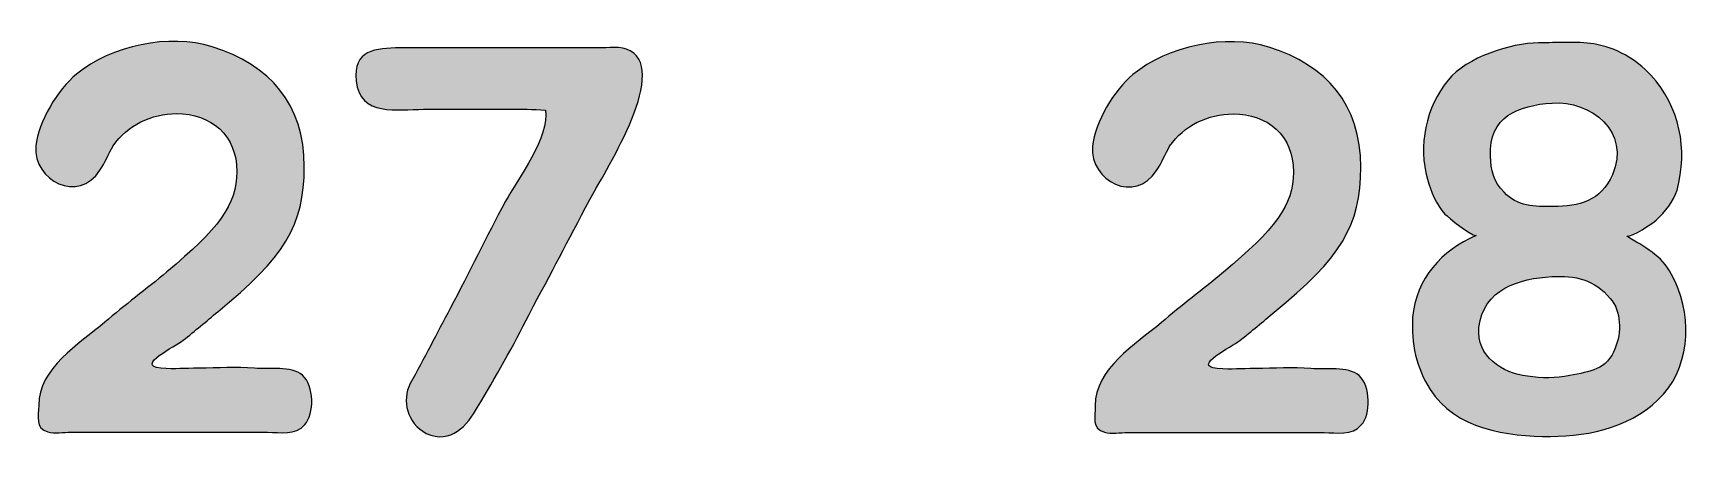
# Model space of a CAD drawing. Header units: millimetres. Extents: x 28 to 183, y 96 to 201.
# Drawn here: x 168.07 to 183.04, y 110.33 to 114.04 of the extents above; entities that cross this region are included whole.
import ezdxf

# ---------------------------------------------------------------- set-up
doc = ezdxf.new("R2010")
doc.units = ezdxf.units.MM
doc.header["$MEASUREMENT"] = 0
doc.layers.add('Layer 1', color=7, linetype='Continuous', lineweight=0)

# ---------------------------------------------------------------- blocks, each defined once
blk = doc.blocks.new('Block_0')
at = {"layer": 'Layer 1', "true_color": 0x010101, "transparency": 33554687}
h = blk.add_hatch(color=18, dxfattribs=at)
h.dxf.hatch_style = 2
edge = h.paths.add_edge_path()
edge.add_spline(control_points=[(168.096, 113.025), (168.116, 113.243), (168.294, 113.534), (168.462, 113.673), (168.773, 113.93), (169.302, 114.043), (169.687, 113.92), (170.211, 113.757), (170.518, 113.401), (170.518, 112.838), (170.518, 112.304), (170.335, 112.017), (169.737, 111.528), (169.638, 111.444), (169.529, 111.355), (169.426, 111.271), (169.356, 111.217), (168.986, 111.039), (169.223, 111.019), (169.366, 111.009), (169.426, 111.019), (169.569, 111.019), (169.737, 111.019), (169.905, 111.034), (170.068, 111.019), (170.201, 111.009), (170.399, 111.044), (170.503, 110.955), (170.607, 110.866), (170.611, 110.604), (170.523, 110.51), (170.438, 110.411), (170.3, 110.441), (170.187, 110.441), (170.187, 110.441), (168.412, 110.441), (168.412, 110.441), (168.348, 110.441), (168.264, 110.426), (168.205, 110.446), (168.086, 110.475), (168.121, 110.584), (168.121, 110.683), (168.121, 111.019), (168.482, 111.236), (168.719, 111.434), (168.892, 111.587), (169.099, 111.735), (169.277, 111.889), (169.742, 112.274), (169.91, 112.492), (169.91, 112.793), (169.91, 113.124), (169.677, 113.317), (169.366, 113.317), (169.139, 113.317), (168.922, 113.213), (168.793, 113.025), (168.753, 112.956), (168.719, 112.872), (168.674, 112.808), (168.482, 112.502), (168.071, 112.709), (168.096, 113.025)], knot_values=[0, 0, 0, 0, 1, 1, 1, 2, 2, 2, 3, 3, 3, 4, 4, 4, 5, 5, 5, 6, 6, 6, 7, 7, 7, 8, 8, 8, 9, 9, 9, 10, 10, 10, 11, 11, 11, 12, 12, 12, 13, 13, 13, 14, 14, 14, 15, 15, 15, 16, 16, 16, 17, 17, 17, 18, 18, 18, 19, 19, 19, 20, 20, 20, 21, 21, 21, 21], degree=3, periodic=0)
h = blk.add_hatch(color=18, dxfattribs=at)
h.dxf.hatch_style = 2
edge = h.paths.add_edge_path()
edge.add_spline(control_points=[(171.381, 113.91), (171.381, 113.91), (173.17, 113.91), (173.17, 113.91), (173.259, 113.91), (173.377, 113.93), (173.461, 113.885), (173.817, 113.682), (173.204, 112.754), (173.096, 112.541), (172.888, 112.151), (172.755, 111.894), (172.547, 111.503), (172.414, 111.236), (172.236, 110.925), (172.082, 110.668), (171.989, 110.505), (171.845, 110.327), (171.618, 110.431), (171.445, 110.525), (171.396, 110.727), (171.475, 110.881), (171.598, 111.103), (171.717, 111.335), (171.835, 111.558), (172.014, 111.894), (172.157, 112.195), (172.335, 112.526), (172.443, 112.724), (172.74, 113.119), (172.695, 113.347), (172.463, 113.366), (172.295, 113.356), (172.073, 113.356), (172.073, 113.356), (171.593, 113.356), (171.593, 113.356), (171.361, 113.356), (171.02, 113.287), (170.986, 113.613), (170.971, 113.752), (171.015, 113.826), (171.089, 113.865), (171.169, 113.905), (171.272, 113.91), (171.381, 113.91)], knot_values=[0, 0, 0, 0, 1, 1, 1, 2, 2, 2, 3, 3, 3, 4, 4, 4, 5, 5, 5, 6, 6, 6, 7, 7, 7, 8, 8, 8, 9, 9, 9, 10, 10, 10, 11, 11, 11, 12, 12, 12, 13, 13, 13, 14, 14, 14, 15, 15, 15, 15], degree=3, periodic=0)
h = blk.add_hatch(color=18, dxfattribs=at)
h.dxf.hatch_style = 2
edge = h.paths.add_edge_path()
edge.add_spline(control_points=[(177.633, 113.022), (177.652, 113.24), (177.83, 113.531), (177.998, 113.67), (178.31, 113.927), (178.838, 114.04), (179.224, 113.917), (179.747, 113.754), (180.054, 113.398), (180.054, 112.834), (180.054, 112.301), (179.871, 112.014), (179.273, 111.525), (179.174, 111.441), (179.066, 111.352), (178.962, 111.268), (178.893, 111.214), (178.522, 111.036), (178.759, 111.016), (178.902, 111.006), (178.962, 111.016), (179.105, 111.016), (179.273, 111.016), (179.441, 111.031), (179.604, 111.016), (179.738, 111.006), (179.935, 111.041), (180.039, 110.952), (180.143, 110.863), (180.148, 110.601), (180.059, 110.507), (179.975, 110.408), (179.836, 110.438), (179.723, 110.438), (179.723, 110.438), (177.949, 110.438), (177.949, 110.438), (177.885, 110.438), (177.801, 110.423), (177.741, 110.443), (177.623, 110.472), (177.657, 110.581), (177.657, 110.68), (177.657, 111.016), (178.018, 111.233), (178.255, 111.431), (178.428, 111.584), (178.636, 111.732), (178.814, 111.886), (179.278, 112.271), (179.446, 112.489), (179.446, 112.79), (179.446, 113.121), (179.214, 113.314), (178.902, 113.314), (178.675, 113.314), (178.458, 113.21), (178.329, 113.022), (178.29, 112.953), (178.255, 112.869), (178.211, 112.805), (178.018, 112.498), (177.608, 112.706), (177.633, 113.022)], knot_values=[0, 0, 0, 0, 1, 1, 1, 2, 2, 2, 3, 3, 3, 4, 4, 4, 5, 5, 5, 6, 6, 6, 7, 7, 7, 8, 8, 8, 9, 9, 9, 10, 10, 10, 11, 11, 11, 12, 12, 12, 13, 13, 13, 14, 14, 14, 15, 15, 15, 16, 16, 16, 17, 17, 17, 18, 18, 18, 19, 19, 19, 20, 20, 20, 21, 21, 21, 21], degree=3, periodic=0)
h = blk.add_hatch(color=18, dxfattribs=at)
h.dxf.hatch_style = 2
edge = h.paths.add_edge_path()
edge.add_spline(control_points=[(180.68, 110.828), (180.557, 111.016), (180.507, 111.248), (180.522, 111.476), (180.552, 111.831), (180.784, 112.083), (181.095, 112.217), (181.041, 112.217), (180.848, 112.38), (180.813, 112.41), (180.735, 112.493), (180.69, 112.617), (180.655, 112.726), (180.572, 113.022), (180.64, 113.378), (180.843, 113.62), (181.011, 113.828), (181.407, 113.951), (181.658, 113.956), (181.827, 113.956), (181.995, 113.971), (182.158, 113.946), (182.36, 113.912), (182.538, 113.808), (182.672, 113.665), (182.934, 113.378), (183.008, 112.997), (182.909, 112.627), (182.874, 112.523), (182.805, 112.434), (182.721, 112.355), (182.686, 112.325), (182.504, 112.202), (182.454, 112.212), (182.612, 112.113), (182.771, 112.039), (182.859, 111.866), (183.042, 111.53), (183.042, 111.075), (182.785, 110.784), (182.533, 110.497), (182.128, 110.403), (181.767, 110.403), (181.377, 110.403), (180.907, 110.467), (180.68, 110.828)], knot_values=[0, 0, 0, 0, 1, 1, 1, 2, 2, 2, 3, 3, 3, 4, 4, 4, 5, 5, 5, 6, 6, 6, 7, 7, 7, 8, 8, 8, 9, 9, 9, 10, 10, 10, 11, 11, 11, 12, 12, 12, 13, 13, 13, 14, 14, 14, 15, 15, 15, 15], degree=3, periodic=0)
edge = h.paths.add_edge_path()
edge.add_spline(control_points=[(181.12, 111.387), (181.095, 111.125), (181.332, 110.972), (181.56, 110.947), (181.683, 110.927), (181.817, 110.927), (181.94, 110.952), (182.123, 110.991), (182.276, 111.001), (182.35, 111.199), (182.41, 111.337), (182.405, 111.54), (182.306, 111.649), (182.162, 111.821), (181.99, 111.856), (181.777, 111.846), (181.486, 111.831), (181.159, 111.732), (181.12, 111.387)], knot_values=[0, 0, 0, 0, 1, 1, 1, 2, 2, 2, 3, 3, 3, 4, 4, 4, 5, 5, 5, 6, 6, 6, 6], degree=3, periodic=0)
edge.add_line((181.12, 111.387), (181.12, 111.387))
edge = h.paths.add_edge_path()
edge.add_spline(control_points=[(181.224, 112.933), (181.229, 112.81), (181.253, 112.701), (181.347, 112.607), (181.461, 112.479), (181.629, 112.474), (181.787, 112.479), (182.029, 112.479), (182.217, 112.528), (182.326, 112.765), (182.494, 113.151), (182.128, 113.437), (181.782, 113.413), (181.476, 113.393), (181.209, 113.289), (181.224, 112.933)], knot_values=[0, 0, 0, 0, 1, 1, 1, 2, 2, 2, 3, 3, 3, 4, 4, 4, 5, 5, 5, 5], degree=3, periodic=0)
edge.add_line((181.224, 112.933), (181.224, 112.933))
at = {"layer": 'Layer 1', "color": 18, "lineweight": 25, "true_color": 0x010101}
for points, knots in [([(168.096, 113.025), (168.116, 113.243), (168.294, 113.534), (168.462, 113.673), (168.773, 113.93), (169.302, 114.043), (169.687, 113.92), (170.211, 113.757), (170.518, 113.401), (170.518, 112.838), (170.518, 112.304), (170.335, 112.017), (169.737, 111.528), (169.638, 111.444), (169.529, 111.355), (169.426, 111.271), (169.356, 111.217), (168.986, 111.039), (169.223, 111.019), (169.366, 111.009), (169.426, 111.019), (169.569, 111.019), (169.737, 111.019), (169.905, 111.034), (170.068, 111.019), (170.201, 111.009), (170.399, 111.044), (170.503, 110.955), (170.607, 110.866), (170.611, 110.604), (170.523, 110.51), (170.438, 110.411), (170.3, 110.441), (170.187, 110.441), (170.187, 110.441), (168.412, 110.441), (168.412, 110.441), (168.348, 110.441), (168.264, 110.426), (168.205, 110.446), (168.086, 110.475), (168.121, 110.584), (168.121, 110.683), (168.121, 111.019), (168.482, 111.236), (168.719, 111.434), (168.892, 111.587), (169.099, 111.735), (169.277, 111.889), (169.742, 112.274), (169.91, 112.492), (169.91, 112.793), (169.91, 113.124), (169.677, 113.317), (169.366, 113.317), (169.139, 113.317), (168.922, 113.213), (168.793, 113.025), (168.753, 112.956), (168.719, 112.872), (168.674, 112.808), (168.482, 112.502), (168.071, 112.709), (168.096, 113.025)], [0, 0, 0, 0, 1, 1, 1, 2, 2, 2, 3, 3, 3, 4, 4, 4, 5, 5, 5, 6, 6, 6, 7, 7, 7, 8, 8, 8, 9, 9, 9, 10, 10, 10, 11, 11, 11, 12, 12, 12, 13, 13, 13, 14, 14, 14, 15, 15, 15, 16, 16, 16, 17, 17, 17, 18, 18, 18, 19, 19, 19, 20, 20, 20, 21, 21, 21, 21]), ([(171.381, 113.91), (171.381, 113.91), (173.17, 113.91), (173.17, 113.91), (173.259, 113.91), (173.377, 113.93), (173.461, 113.885), (173.817, 113.682), (173.204, 112.754), (173.096, 112.541), (172.888, 112.151), (172.755, 111.894), (172.547, 111.503), (172.414, 111.236), (172.236, 110.925), (172.082, 110.668), (171.989, 110.505), (171.845, 110.327), (171.618, 110.431), (171.445, 110.525), (171.396, 110.727), (171.475, 110.881), (171.598, 111.103), (171.717, 111.335), (171.835, 111.558), (172.014, 111.894), (172.157, 112.195), (172.335, 112.526), (172.443, 112.724), (172.74, 113.119), (172.695, 113.347), (172.463, 113.366), (172.295, 113.356), (172.073, 113.356), (172.073, 113.356), (171.593, 113.356), (171.593, 113.356), (171.361, 113.356), (171.02, 113.287), (170.986, 113.613), (170.971, 113.752), (171.015, 113.826), (171.089, 113.865), (171.169, 113.905), (171.272, 113.91), (171.381, 113.91)], [0, 0, 0, 0, 1, 1, 1, 2, 2, 2, 3, 3, 3, 4, 4, 4, 5, 5, 5, 6, 6, 6, 7, 7, 7, 8, 8, 8, 9, 9, 9, 10, 10, 10, 11, 11, 11, 12, 12, 12, 13, 13, 13, 14, 14, 14, 15, 15, 15, 15]), ([(177.633, 113.022), (177.652, 113.24), (177.83, 113.531), (177.998, 113.67), (178.31, 113.927), (178.838, 114.04), (179.224, 113.917), (179.747, 113.754), (180.054, 113.398), (180.054, 112.834), (180.054, 112.301), (179.871, 112.014), (179.273, 111.525), (179.174, 111.441), (179.066, 111.352), (178.962, 111.268), (178.893, 111.214), (178.522, 111.036), (178.759, 111.016), (178.902, 111.006), (178.962, 111.016), (179.105, 111.016), (179.273, 111.016), (179.441, 111.031), (179.604, 111.016), (179.738, 111.006), (179.935, 111.041), (180.039, 110.952), (180.143, 110.863), (180.148, 110.601), (180.059, 110.507), (179.975, 110.408), (179.836, 110.438), (179.723, 110.438), (179.723, 110.438), (177.949, 110.438), (177.949, 110.438), (177.885, 110.438), (177.801, 110.423), (177.741, 110.443), (177.623, 110.472), (177.657, 110.581), (177.657, 110.68), (177.657, 111.016), (178.018, 111.233), (178.255, 111.431), (178.428, 111.584), (178.636, 111.732), (178.814, 111.886), (179.278, 112.271), (179.446, 112.489), (179.446, 112.79), (179.446, 113.121), (179.214, 113.314), (178.902, 113.314), (178.675, 113.314), (178.458, 113.21), (178.329, 113.022), (178.29, 112.953), (178.255, 112.869), (178.211, 112.805), (178.018, 112.498), (177.608, 112.706), (177.633, 113.022)], [0, 0, 0, 0, 1, 1, 1, 2, 2, 2, 3, 3, 3, 4, 4, 4, 5, 5, 5, 6, 6, 6, 7, 7, 7, 8, 8, 8, 9, 9, 9, 10, 10, 10, 11, 11, 11, 12, 12, 12, 13, 13, 13, 14, 14, 14, 15, 15, 15, 16, 16, 16, 17, 17, 17, 18, 18, 18, 19, 19, 19, 20, 20, 20, 21, 21, 21, 21]), ([(180.68, 110.828), (180.557, 111.016), (180.507, 111.248), (180.522, 111.476), (180.552, 111.831), (180.784, 112.083), (181.095, 112.217), (181.041, 112.217), (180.848, 112.38), (180.813, 112.41), (180.735, 112.493), (180.69, 112.617), (180.655, 112.726), (180.572, 113.022), (180.64, 113.378), (180.843, 113.62), (181.011, 113.828), (181.407, 113.951), (181.658, 113.956), (181.827, 113.956), (181.995, 113.971), (182.158, 113.946), (182.36, 113.912), (182.538, 113.808), (182.672, 113.665), (182.934, 113.378), (183.008, 112.997), (182.909, 112.627), (182.874, 112.523), (182.805, 112.434), (182.721, 112.355), (182.686, 112.325), (182.504, 112.202), (182.454, 112.212), (182.612, 112.113), (182.771, 112.039), (182.859, 111.866), (183.042, 111.53), (183.042, 111.075), (182.785, 110.784), (182.533, 110.497), (182.128, 110.403), (181.767, 110.403), (181.377, 110.403), (180.907, 110.467), (180.68, 110.828)], [0, 0, 0, 0, 1, 1, 1, 2, 2, 2, 3, 3, 3, 4, 4, 4, 5, 5, 5, 6, 6, 6, 7, 7, 7, 8, 8, 8, 9, 9, 9, 10, 10, 10, 11, 11, 11, 12, 12, 12, 13, 13, 13, 14, 14, 14, 15, 15, 15, 15]), ([(181.224, 112.933), (181.229, 112.81), (181.253, 112.701), (181.347, 112.607), (181.461, 112.479), (181.629, 112.474), (181.787, 112.479), (182.029, 112.479), (182.217, 112.528), (182.326, 112.765), (182.494, 113.151), (182.128, 113.437), (181.782, 113.413), (181.476, 113.393), (181.209, 113.289), (181.224, 112.933)], [0, 0, 0, 0, 1, 1, 1, 2, 2, 2, 3, 3, 3, 4, 4, 4, 5, 5, 5, 5]), ([(181.12, 111.387), (181.095, 111.125), (181.332, 110.972), (181.56, 110.947), (181.683, 110.927), (181.817, 110.927), (181.94, 110.952), (182.123, 110.991), (182.276, 111.001), (182.35, 111.199), (182.41, 111.337), (182.405, 111.54), (182.306, 111.649), (182.162, 111.821), (181.99, 111.856), (181.777, 111.846), (181.486, 111.831), (181.159, 111.732), (181.12, 111.387)], [0, 0, 0, 0, 1, 1, 1, 2, 2, 2, 3, 3, 3, 4, 4, 4, 5, 5, 5, 6, 6, 6, 6])]:
    blk.add_open_spline(points, degree=3, knots=knots, dxfattribs=at)
at = {"layer": 'Layer 1'}
for points, knots in [([(168.096, 113.025), (168.116, 113.243), (168.294, 113.534), (168.462, 113.673), (168.773, 113.93), (169.302, 114.043), (169.687, 113.92), (170.211, 113.757), (170.518, 113.401), (170.518, 112.838), (170.518, 112.304), (170.335, 112.017), (169.737, 111.528), (169.638, 111.444), (169.529, 111.355), (169.426, 111.271), (169.356, 111.217), (168.986, 111.039), (169.223, 111.019), (169.366, 111.009), (169.426, 111.019), (169.569, 111.019), (169.737, 111.019), (169.905, 111.034), (170.068, 111.019), (170.201, 111.009), (170.399, 111.044), (170.503, 110.955), (170.607, 110.866), (170.611, 110.604), (170.523, 110.51), (170.438, 110.411), (170.3, 110.441), (170.187, 110.441), (170.187, 110.441), (168.412, 110.441), (168.412, 110.441), (168.348, 110.441), (168.264, 110.426), (168.205, 110.446), (168.086, 110.475), (168.121, 110.584), (168.121, 110.683), (168.121, 111.019), (168.482, 111.236), (168.719, 111.434), (168.892, 111.587), (169.099, 111.735), (169.277, 111.889), (169.742, 112.274), (169.91, 112.492), (169.91, 112.793), (169.91, 113.124), (169.677, 113.317), (169.366, 113.317), (169.139, 113.317), (168.922, 113.213), (168.793, 113.025), (168.753, 112.956), (168.719, 112.872), (168.674, 112.808), (168.482, 112.502), (168.071, 112.709), (168.096, 113.025)], [0, 0, 0, 0, 1, 1, 1, 2, 2, 2, 3, 3, 3, 4, 4, 4, 5, 5, 5, 6, 6, 6, 7, 7, 7, 8, 8, 8, 9, 9, 9, 10, 10, 10, 11, 11, 11, 12, 12, 12, 13, 13, 13, 14, 14, 14, 15, 15, 15, 16, 16, 16, 17, 17, 17, 18, 18, 18, 19, 19, 19, 20, 20, 20, 21, 21, 21, 21]), ([(171.381, 113.91), (171.381, 113.91), (173.17, 113.91), (173.17, 113.91), (173.259, 113.91), (173.377, 113.93), (173.461, 113.885), (173.817, 113.682), (173.204, 112.754), (173.096, 112.541), (172.888, 112.151), (172.755, 111.894), (172.547, 111.503), (172.414, 111.236), (172.236, 110.925), (172.082, 110.668), (171.989, 110.505), (171.845, 110.327), (171.618, 110.431), (171.445, 110.525), (171.396, 110.727), (171.475, 110.881), (171.598, 111.103), (171.717, 111.335), (171.835, 111.558), (172.014, 111.894), (172.157, 112.195), (172.335, 112.526), (172.443, 112.724), (172.74, 113.119), (172.695, 113.347), (172.463, 113.366), (172.295, 113.356), (172.073, 113.356), (172.073, 113.356), (171.593, 113.356), (171.593, 113.356), (171.361, 113.356), (171.02, 113.287), (170.986, 113.613), (170.971, 113.752), (171.015, 113.826), (171.089, 113.865), (171.169, 113.905), (171.272, 113.91), (171.381, 113.91)], [0, 0, 0, 0, 1, 1, 1, 2, 2, 2, 3, 3, 3, 4, 4, 4, 5, 5, 5, 6, 6, 6, 7, 7, 7, 8, 8, 8, 9, 9, 9, 10, 10, 10, 11, 11, 11, 12, 12, 12, 13, 13, 13, 14, 14, 14, 15, 15, 15, 15]), ([(177.633, 113.022), (177.652, 113.24), (177.83, 113.531), (177.998, 113.67), (178.31, 113.927), (178.838, 114.04), (179.224, 113.917), (179.747, 113.754), (180.054, 113.398), (180.054, 112.834), (180.054, 112.301), (179.871, 112.014), (179.273, 111.525), (179.174, 111.441), (179.066, 111.352), (178.962, 111.268), (178.893, 111.214), (178.522, 111.036), (178.759, 111.016), (178.902, 111.006), (178.962, 111.016), (179.105, 111.016), (179.273, 111.016), (179.441, 111.031), (179.604, 111.016), (179.738, 111.006), (179.935, 111.041), (180.039, 110.952), (180.143, 110.863), (180.148, 110.601), (180.059, 110.507), (179.975, 110.408), (179.836, 110.438), (179.723, 110.438), (179.723, 110.438), (177.949, 110.438), (177.949, 110.438), (177.885, 110.438), (177.801, 110.423), (177.741, 110.443), (177.623, 110.472), (177.657, 110.581), (177.657, 110.68), (177.657, 111.016), (178.018, 111.233), (178.255, 111.431), (178.428, 111.584), (178.636, 111.732), (178.814, 111.886), (179.278, 112.271), (179.446, 112.489), (179.446, 112.79), (179.446, 113.121), (179.214, 113.314), (178.902, 113.314), (178.675, 113.314), (178.458, 113.21), (178.329, 113.022), (178.29, 112.953), (178.255, 112.869), (178.211, 112.805), (178.018, 112.498), (177.608, 112.706), (177.633, 113.022)], [0, 0, 0, 0, 1, 1, 1, 2, 2, 2, 3, 3, 3, 4, 4, 4, 5, 5, 5, 6, 6, 6, 7, 7, 7, 8, 8, 8, 9, 9, 9, 10, 10, 10, 11, 11, 11, 12, 12, 12, 13, 13, 13, 14, 14, 14, 15, 15, 15, 16, 16, 16, 17, 17, 17, 18, 18, 18, 19, 19, 19, 20, 20, 20, 21, 21, 21, 21]), ([(180.68, 110.828), (180.557, 111.016), (180.507, 111.248), (180.522, 111.476), (180.552, 111.831), (180.784, 112.083), (181.095, 112.217), (181.041, 112.217), (180.848, 112.38), (180.813, 112.41), (180.735, 112.493), (180.69, 112.617), (180.655, 112.726), (180.572, 113.022), (180.64, 113.378), (180.843, 113.62), (181.011, 113.828), (181.407, 113.951), (181.658, 113.956), (181.827, 113.956), (181.995, 113.971), (182.158, 113.946), (182.36, 113.912), (182.538, 113.808), (182.672, 113.665), (182.934, 113.378), (183.008, 112.997), (182.909, 112.627), (182.874, 112.523), (182.805, 112.434), (182.721, 112.355), (182.686, 112.325), (182.504, 112.202), (182.454, 112.212), (182.612, 112.113), (182.771, 112.039), (182.859, 111.866), (183.042, 111.53), (183.042, 111.075), (182.785, 110.784), (182.533, 110.497), (182.128, 110.403), (181.767, 110.403), (181.377, 110.403), (180.907, 110.467), (180.68, 110.828)], [0, 0, 0, 0, 1, 1, 1, 2, 2, 2, 3, 3, 3, 4, 4, 4, 5, 5, 5, 6, 6, 6, 7, 7, 7, 8, 8, 8, 9, 9, 9, 10, 10, 10, 11, 11, 11, 12, 12, 12, 13, 13, 13, 14, 14, 14, 15, 15, 15, 15]), ([(181.224, 112.933), (181.229, 112.81), (181.253, 112.701), (181.347, 112.607), (181.461, 112.479), (181.629, 112.474), (181.787, 112.479), (182.029, 112.479), (182.217, 112.528), (182.326, 112.765), (182.494, 113.151), (182.128, 113.437), (181.782, 113.413), (181.476, 113.393), (181.209, 113.289), (181.224, 112.933)], [0, 0, 0, 0, 1, 1, 1, 2, 2, 2, 3, 3, 3, 4, 4, 4, 5, 5, 5, 5]), ([(181.12, 111.387), (181.095, 111.125), (181.332, 110.972), (181.56, 110.947), (181.683, 110.927), (181.817, 110.927), (181.94, 110.952), (182.123, 110.991), (182.276, 111.001), (182.35, 111.199), (182.41, 111.337), (182.405, 111.54), (182.306, 111.649), (182.162, 111.821), (181.99, 111.856), (181.777, 111.846), (181.486, 111.831), (181.159, 111.732), (181.12, 111.387)], [0, 0, 0, 0, 1, 1, 1, 2, 2, 2, 3, 3, 3, 4, 4, 4, 5, 5, 5, 6, 6, 6, 6])]:
    blk.add_open_spline(points, degree=3, knots=knots, dxfattribs=at)

msp = doc.modelspace()

# ---------------------------------------------------------------- block references
at = {"layer": 'Layer 1'}
msp.add_blockref('Block_0', (0, 0), dxfattribs=at)

doc.saveas('drawing.dxf')
